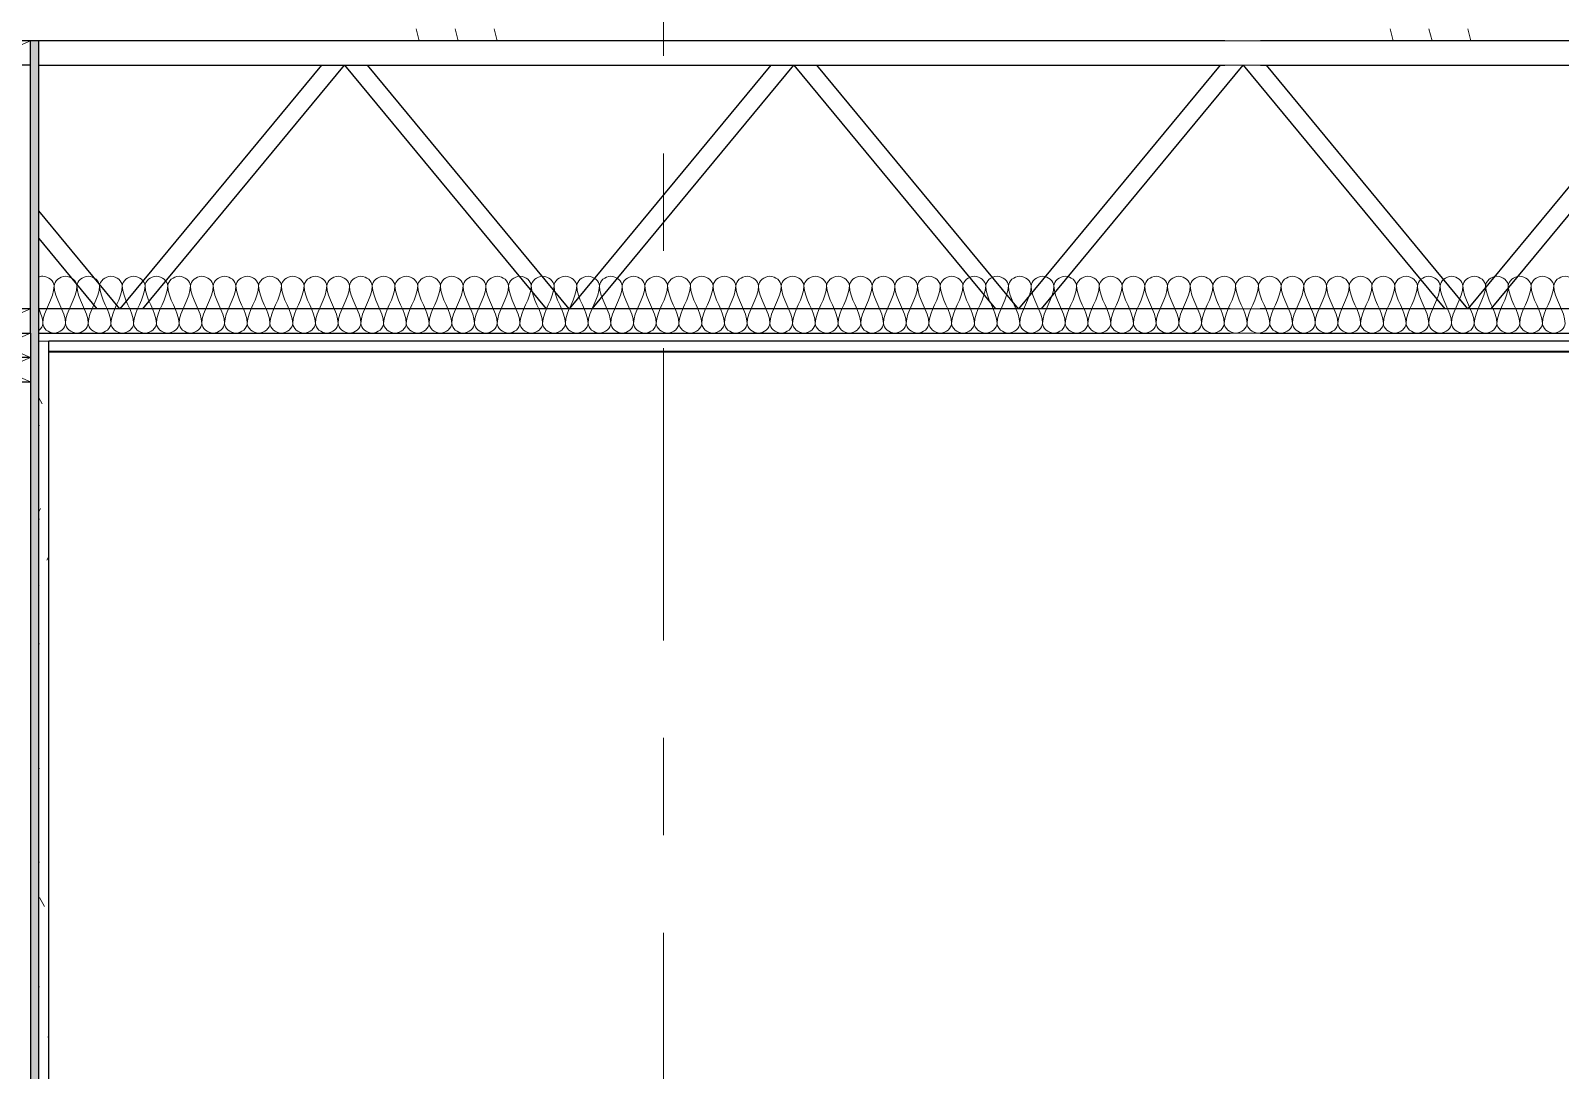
# Model space of a CAD drawing. Header units: inches. Extents: x 6 to 8416, y -388 to 6104.
# Drawn here: x 2265.6 to 2359.9, y 5411.7 to 5475.8 of the extents above; entities that cross this region are included whole.
import ezdxf

# ---------------------------------------------------------------- set-up
doc = ezdxf.new("R2010")
doc.units = ezdxf.units.IN
doc.header["$MEASUREMENT"] = 0
doc.linetypes.add('Center 3_8_', pattern=[36, 18, -6, 6, -6])
for name, color, linetype, lineweight in [('A-DETL', 90, 'Continuous', 13), ('A-DETL-GENF', 92, 'Continuous', 13), ('A-FLOR', 192, 'Continuous', 18), ('A-FLOR-MCUT', 51, 'Continuous', 25), ('A-FLOR-PATT', 8, 'Continuous', 35), ('S-GRID', 1, 'Continuous', 13)]:
    doc.layers.add(name, color=color, linetype=linetype, lineweight=lineweight)

# ---------------------------------------------------------------- blocks, each defined once
blk = doc.blocks.new('06 Medium Load Wood Joist-Side-AM - 18_-20155754-WALL SECTION - BACK OF HOUSE')
at = {"layer": 'A-DETL-GENF', "lineweight": 25}
for p, q in [((53.25, 5475.125), (12.789, 5475.125)), ((11.719, 5473.625), (24.141, 5458.625)), ((12.789, 5473.625), (53.25, 5473.625)), ((25.563, 5458.625), (13.141, 5473.625)), ((37.984, 5473.625), (25.563, 5458.625)), ((26.984, 5458.625), (39.406, 5473.625)), ((39.406, 5473.625), (51.828, 5458.625)), ((53.25, 5458.625), (40.828, 5473.625)), ((53.25, 5458.625), (12.76, 5458.625)), ((12.76, 5457.125), (53.25, 5457.125))]:
    blk.add_line(p, q, dxfattribs=at)
blk = doc.blocks.new('06 Medium Load Wood Joist-Side-AM - 18_-20155751-WALL SECTION - BACK OF HOUSE')
at = {"layer": 'A-DETL-GENF', "lineweight": 25}
for p, q in [((10.576, 5475.125), (-29.812, 5475.125)), ((-17.391, 5473.625), (-29.812, 5458.625)), ((-29.812, 5473.625), (10.576, 5473.625)), ((-28.391, 5458.625), (-15.969, 5473.625)), ((-15.969, 5473.625), (-3.547, 5458.625)), ((-2.125, 5458.625), (-14.547, 5473.625)), ((10.297, 5473.625), (-2.125, 5458.625)), ((-0.703, 5458.625), (11.719, 5473.625)), ((10.903, 5458.625), (-29.812, 5458.625)), ((-29.812, 5457.125), (10.903, 5457.125))]:
    blk.add_line(p, q, dxfattribs=at)
blk = doc.blocks.new('06 Medium Load Wood Joist-Side-AM - 18_-V53-WALL SECTION - BACK OF HOUSE')
at = {"layer": 'A-DETL-GENF', "lineweight": 25}
for p, q in [((-66.5, 5475.125), (-70.274, 5475.125)), ((-29.812, 5475.125), (-62.5, 5475.125)), ((-71.344, 5473.625), (-66.5, 5467.776)), ((-70.274, 5473.625), (-66.5, 5473.625)), ((-66.5, 5469.493), (-69.922, 5473.625)), ((-62.5, 5473.625), (-29.812, 5473.625)), ((-45.078, 5473.625), (-57.5, 5458.625)), ((-56.078, 5458.625), (-43.656, 5473.625)), ((-43.656, 5473.625), (-31.234, 5458.625)), ((-29.812, 5458.625), (-42.234, 5473.625)), ((-57.5, 5458.625), (-62.5, 5464.663)), ((-62.5, 5462.946), (-58.922, 5458.625)), ((-66.5, 5458.625), (-70.303, 5458.625)), ((-29.812, 5458.625), (-62.5, 5458.625)), ((-70.303, 5457.125), (-66.5, 5457.125)), ((-62.5, 5457.125), (-29.812, 5457.125))]:
    blk.add_line(p, q, dxfattribs=at)
blk = doc.blocks.new('06 Nominal Cut Lumber-Section-AM1 - 2x4 Section-9046868-WALL SECTION - BACK OF HOUSE')
at = {"layer": 'A-DETL-GENF', "lineweight": 25}
blk.add_line((-66.5, 5712.875), (-66.5, 5711.375), dxfattribs=at)
at = {"layer": 'A-DETL-GENF'}
for p, q in [((-66.5, 5711.375), (-63, 5712.875)), ((-66.5, 5712.875), (-63, 5711.375))]:
    blk.add_line(p, q, dxfattribs=at)
blk = doc.blocks.new('06 Nominal Cut Lumber-Section-AM1 - 2x4 Section-V80-WALL SECTION - BACK OF HOUSE')
at = {"layer": 'A-DETL-GENF', "lineweight": 25}
for p, q in [((-63, 5711.375), (-66.5, 5711.375)), ((-66.5, 5711.375), (-66.5, 5709.875)), ((-66.5, 5709.875), (-63, 5709.875))]:
    blk.add_line(p, q, dxfattribs=at)
at = {"layer": 'A-DETL-GENF'}
for p, q in [((-66.5, 5709.875), (-63, 5711.375)), ((-66.5, 5711.375), (-63, 5709.875))]:
    blk.add_line(p, q, dxfattribs=at)
blk = doc.blocks.new('09 GypsumWallboardTypeX-Section-AM - 5_8_-20163566-WALL SECTION - BACK OF HOUSE')
at = {"layer": 'A-DETL-GENF'}
h = blk.add_hatch(dxfattribs=at)
h.set_pattern_fill('FP_25', color=256, style=0, pattern_type=2)
h.set_pattern_definition([(0, (42.242, 5497.5), (7.68, 1.92), [0.6336, -5.126, 0.6336, -5.126, -30.72]), (0, (42.242, 5497.5), (7.68, 1.92), [-11.52, 0.6336, -10.886, 0.6336, -5.126, -13.44]), (0, (42.242, 5497.5), (7.68, 1.92), [-28.8, 0.6336, -3.206, 0.6336, -8.966]), (120, (45.122, 5498.46), (-5.502769, 5.691075), [0.6336, -5.126, 0.6336, -5.126, -30.72]), (120, (45.122, 5498.46), (-5.502769, 5.691075), [-11.52, 0.6336, -10.886, 0.6336, -5.126, -13.44]), (120, (45.122, 5498.46), (-5.502769, 5.691075), [-28.8, 0.6336, -3.206, 0.6336, -8.966]), (240, (46.082, 5502.3), (-2.177231, -7.611075), [0.6336, -5.126, 0.6336, -5.126, -30.72]), (240, (46.082, 5502.3), (-2.177231, -7.611075), [-11.52, 0.6336, -10.886, 0.6336, -5.126, -13.44]), (240, (46.082, 5502.3), (-2.177231, -7.611075), [-28.8, 0.6336, -3.206, 0.6336, -8.966])])
h.paths.add_polyline_path([(-61.875, 5349), (-61.875, 5456.625), (-62.5, 5456.625), (-62.5, 5349)])
for p, q in [((-61.875, 5456.625), (-62.5, 5456.625)), ((-62.5, 5349), (-61.875, 5349))]:
    blk.add_line(p, q, dxfattribs=at)
at = {"layer": 'A-DETL-GENF', "lineweight": 25}
blk.add_line((-61.875, 5349), (-61.875, 5456.625), dxfattribs=at)
blk = doc.blocks.new('06 Plywood-Wall Sheathing-Section-AM - 1_2_-20171543-WALL SECTION - BACK OF HOUSE')
at = {"layer": 'A-DETL-GENF'}
h = blk.add_hatch(dxfattribs=at)
h.set_pattern_fill('FP_31', color=256, style=0, pattern_type=2)
h.set_pattern_definition([(270, (-63.4, 5475.125), (2, 1e-16), [2, 0, 0, 0]), (270, (-63.4, 5475.125), (2, 1e-16), [-2, 0, 0, 0, 0]), (194.036, (-63, 5473.765), (-6.0000973, -1.9999233), [0.412, -7.834]), (194.036, (-63, 5473.845), (-6.0000973, -1.9999233), [0.412, -7.834]), (194.036, (-63, 5473.925), (-6.0000973, -1.9999233), [0.412, -7.834]), (194.036, (-62.6, 5474.965), (-6.0000973, -1.9999233), [0.412, -7.834]), (194.036, (-62.6, 5475.045), (-6.0000973, -1.9999233), [0.412, -7.834]), (194.036, (-62.6, 5475.125), (-6.0000973, -1.9999233), [0.412, -7.834]), (194.036, (-62.2, 5474.365), (-6.0000973, -1.9999233), [0.412, -7.834]), (194.036, (-62.2, 5474.445), (-6.0000973, -1.9999233), [0.412, -7.834]), (194.036, (-62.2, 5474.525), (-6.0000973, -1.9999233), [0.412, -7.834]), (194.036, (-61.8, 5473.765), (-6.0000973, -1.9999233), [0.412, -7.834]), (194.036, (-61.8, 5473.845), (-6.0000973, -1.9999233), [0.412, -7.834]), (194.036, (-61.8, 5473.925), (-6.0000973, -1.9999233), [0.412, -7.834]), (194.036, (-61.4, 5474.965), (-6.0000973, -1.9999233), [0.412, -7.834]), (194.036, (-61.4, 5475.045), (-6.0000973, -1.9999233), [0.412, -7.834]), (194.036, (-61.4, 5475.125), (-6.0000973, -1.9999233), [0.412, -7.834]), (270, (-63.2, 5475.125), (2, 1e-16), [2, 0, 0, 0]), (270, (-63.2, 5475.125), (2, 1e-16), [-2, 0, 0, 0, 0]), (270, (-63, 5475.125), (2, 1e-16), [2, 0, 0, 0]), (270, (-63, 5475.125), (2, 1e-16), [-2, 0, 0, 0, 0]), (270, (-62.8, 5475.125), (2, 1e-16), [2, 0, 0, 0]), (270, (-62.8, 5475.125), (2, 1e-16), [-2, 0, 0, 0, 0]), (270, (-62.6, 5475.125), (2, 1e-16), [2, 0, 0, 0]), (270, (-62.6, 5475.125), (2, 1e-16), [-2, 0, 0, 0, 0]), (270, (-62.4, 5475.125), (2, 1e-16), [2, 0, 0, 0]), (270, (-62.4, 5475.125), (2, 1e-16), [-2, 0, 0, 0, 0]), (270, (-62.2, 5475.125), (2, 1e-16), [2, 0, 0, 0]), (270, (-62.2, 5475.125), (2, 1e-16), [-2, 0, 0, 0, 0]), (270, (-62, 5475.125), (2, 1e-16), [2, 0, 0, 0]), (270, (-62, 5475.125), (2, 1e-16), [-2, 0, 0, 0, 0]), (270, (-61.8, 5475.125), (2, 1e-16), [2, 0, 0, 0]), (270, (-61.8, 5475.125), (2, 1e-16), [-2, 0, 0, 0, 0]), (270, (-61.6, 5475.125), (2, 1e-16), [2, 0, 0, 0]), (270, (-61.6, 5475.125), (2, 1e-16), [-2, 0, 0, 0, 0])])
h.paths.add_polyline_path([(-62.5, 5349), (-62.5, 5475.125), (-63, 5475.125), (-63, 5349)])
at = {"layer": 'A-DETL-GENF', "lineweight": 25}
for p, q in [((-62.5, 5475.125), (-63, 5475.125)), ((-62.5, 5349), (-62.5, 5475.125)), ((-63, 5457.125), (-63, 5349)), ((-62.5, 5349), (-63, 5349))]:
    blk.add_line(p, q, dxfattribs=at)
blk = doc.blocks.new('06 Nominal Cut Lumber-Blocking-Section-AM1 - 2x4 Blocking-19772213-WALL SECTION - BACK OF HOUSE')
at = {"layer": 'A-DETL-GENF', "lineweight": 25}
for p, q in [((-63, 5730.875), (-66.5, 5730.875)), ((-66.5, 5730.875), (-66.5, 5729.375)), ((-63, 5729.375), (-63, 5730.875))]:
    blk.add_line(p, q, dxfattribs=at)
at = {"layer": 'A-DETL-GENF'}
blk.add_line((-66.5, 5729.375), (-63, 5730.875), dxfattribs=at)
blk = doc.blocks.new('06 Nominal Cut Lumber-Top-AM - 4_ W-20150248-WALL SECTION - BACK OF HOUSE')
at = {"layer": 'A-DETL-GENF', "lineweight": 25}
for p, q in [((-63, 5729.375), (-66.5, 5729.375)), ((-66.5, 5729.375), (-66.5, 5714.375)), ((-63, 5714.375), (-63, 5729.375))]:
    blk.add_line(p, q, dxfattribs=at)
blk = doc.blocks.new('06 Nominal Cut Lumber-Blocking-Section-AM1 - 2x4 Blocking-V81-WALL SECTION - BACK OF HOUSE')
at = {"layer": 'A-DETL-GENF', "lineweight": 25}
for p, q in [((-63, 5714.375), (-66.5, 5714.375)), ((-66.5, 5714.375), (-66.5, 5712.875)), ((-63, 5712.875), (-63, 5714.375)), ((-66.5, 5712.875), (-63, 5712.875))]:
    blk.add_line(p, q, dxfattribs=at)
at = {"layer": 'A-DETL-GENF'}
blk.add_line((-66.5, 5712.875), (-63, 5714.375), dxfattribs=at)

msp = doc.modelspace()

# ---------------------------------------------------------------- hatches: boundary and pattern name
at = {"layer": 'A-FLOR-PATT', "lineweight": 13}
h = msp.add_hatch(dxfattribs=at)
h.set_pattern_fill('FP_23', color=256, style=0, pattern_type=2)
h.set_pattern_definition([(0, (2370.89, 5497.5), (0, 60), [60, 0, 0, 0]), (284.036, (2411.69, 5509.5), (59.9992, -180.0005), [12.369, -235.017]), (284.036, (2409.29, 5509.5), (59.9992, -180.0005), [12.369, -235.017]), (284.036, (2406.89, 5509.5), (59.9992, -180.0005), [12.369, -235.017]), (284.036, (2375.69, 5521.5), (59.9992, -180.0005), [12.369, -235.017]), (284.036, (2373.29, 5521.5), (59.9992, -180.0005), [12.369, -235.017]), (284.036, (2370.89, 5521.5), (59.9992, -180.0005), [12.369, -235.017]), (284.036, (2393.69, 5533.5), (59.9992, -180.0005), [12.369, -235.017]), (284.036, (2391.29, 5533.5), (59.9992, -180.0005), [12.369, -235.017]), (284.036, (2388.89, 5533.5), (59.9992, -180.0005), [12.369, -235.017]), (284.036, (2411.69, 5545.5), (59.9992, -180.0005), [12.369, -235.017]), (284.036, (2409.29, 5545.5), (59.9992, -180.0005), [12.369, -235.017]), (284.036, (2406.89, 5545.5), (59.9992, -180.0005), [12.369, -235.017]), (284.036, (2375.69, 5557.5), (59.9992, -180.0005), [12.369, -235.017]), (284.036, (2373.29, 5557.5), (59.9992, -180.0005), [12.369, -235.017]), (284.036, (2370.89, 5557.5), (59.9992, -180.0005), [12.369, -235.017]), (0, (2370.89, 5503.5), (0, 60), [60, 0, 0, 0]), (0, (2370.89, 5509.5), (0, 60), [60, 0, 0, 0]), (0, (2370.89, 5515.5), (0, 60), [60, 0, 0, 0]), (0, (2370.89, 5521.5), (0, 60), [60, 0, 0, 0]), (0, (2370.89, 5527.5), (0, 60), [60, 0, 0, 0]), (0, (2370.89, 5533.5), (0, 60), [60, 0, 0, 0]), (0, (2370.89, 5539.5), (0, 60), [60, 0, 0, 0]), (0, (2370.89, 5545.5), (0, 60), [60, 0, 0, 0]), (0, (2370.89, 5551.5), (0, 60), [60, 0, 0, 0])])
h.paths.add_polyline_path([(2196.64750214, 5475.125), (2388.64750214, 5475.125), (2388.64750214, 5475.875), (2196.64750214, 5475.875)])

# ---------------------------------------------------------------- linework, layer by layer
at = {"layer": 'A-DETL', "lineweight": 18}
for p, q in [((2341.43635533, 5475.125), (2339.22338373, 5475.125)), ((2339.22338373, 5473.625), (2341.43635533, 5473.625)), ((2341.40741361, 5458.625), (2339.55037451, 5458.625)), ((2339.55037451, 5457.125), (2341.40741361, 5457.125))]:
    msp.add_line(p, q, dxfattribs=at)
at = {"layer": 'A-DETL'}
msp.add_open_spline([(2267.09750214, 5460.04166667), (2267.09750214, 5460.31665264), (2266.65659305, 5460.70509022), (2266.21568396, 5460.60419734), (2266.13090805, 5460.56857992)], degree=3, knots=[0, 0, 0, 0, 1.4142135624, 1.7815417604, 1.7815417604, 1.7815417604, 1.7815417604], dxfattribs=at)
for points in [[(2268.49750214, 5460.04166667), (2268.49750214, 5460.31665264), (2267.79750214, 5460.93334736), (2267.09750214, 5460.31665264), (2267.09750214, 5460.04166667)], [(2269.89750214, 5460.04166667), (2269.89750214, 5460.31665264), (2269.19750214, 5460.93334736), (2268.49750214, 5460.31665264), (2268.49750214, 5460.04166667)], [(2271.29750214, 5460.04166667), (2271.29750214, 5460.31665264), (2270.59750214, 5460.93334736), (2269.89750214, 5460.31665264), (2269.89750214, 5460.04166667)], [(2272.69750214, 5460.04166667), (2272.69750214, 5460.31665264), (2271.99750214, 5460.93334736), (2271.29750214, 5460.31665264), (2271.29750214, 5460.04166667)], [(2274.09750214, 5460.04166667), (2274.09750214, 5460.31665264), (2273.39750214, 5460.93334736), (2272.69750214, 5460.31665264), (2272.69750214, 5460.04166667)], [(2275.49750214, 5460.04166667), (2275.49750214, 5460.31665264), (2274.79750214, 5460.93334736), (2274.09750214, 5460.31665264), (2274.09750214, 5460.04166667)], [(2276.89750214, 5460.04166667), (2276.89750214, 5460.31665264), (2276.19750214, 5460.93334736), (2275.49750214, 5460.31665264), (2275.49750214, 5460.04166667)], [(2278.29750214, 5460.04166667), (2278.29750214, 5460.31665264), (2277.59750214, 5460.93334736), (2276.89750214, 5460.31665264), (2276.89750214, 5460.04166667)], [(2279.69750214, 5460.04166667), (2279.69750214, 5460.31665264), (2278.99750214, 5460.93334736), (2278.29750214, 5460.31665264), (2278.29750214, 5460.04166667)], [(2281.09750214, 5460.04166667), (2281.09750214, 5460.31665264), (2280.39750214, 5460.93334736), (2279.69750214, 5460.31665264), (2279.69750214, 5460.04166667)], [(2282.49750214, 5460.04166667), (2282.49750214, 5460.31665264), (2281.79750214, 5460.93334736), (2281.09750214, 5460.31665264), (2281.09750214, 5460.04166667)], [(2283.89750214, 5460.04166667), (2283.89750214, 5460.31665264), (2283.19750214, 5460.93334736), (2282.49750214, 5460.31665264), (2282.49750214, 5460.04166667)], [(2285.29750214, 5460.04166667), (2285.29750214, 5460.31665264), (2284.59750214, 5460.93334736), (2283.89750214, 5460.31665264), (2283.89750214, 5460.04166667)], [(2286.69750214, 5460.04166667), (2286.69750214, 5460.31665264), (2285.99750214, 5460.93334736), (2285.29750214, 5460.31665264), (2285.29750214, 5460.04166667)], [(2288.09750214, 5460.04166667), (2288.09750214, 5460.31665264), (2287.39750214, 5460.93334736), (2286.69750214, 5460.31665264), (2286.69750214, 5460.04166667)], [(2289.49750214, 5460.04166667), (2289.49750214, 5460.31665264), (2288.79750214, 5460.93334736), (2288.09750214, 5460.31665264), (2288.09750214, 5460.04166667)], [(2290.89750214, 5460.04166667), (2290.89750214, 5460.31665264), (2290.19750214, 5460.93334736), (2289.49750214, 5460.31665264), (2289.49750214, 5460.04166667)], [(2292.29750214, 5460.04166667), (2292.29750214, 5460.31665264), (2291.59750214, 5460.93334736), (2290.89750214, 5460.31665264), (2290.89750214, 5460.04166667)], [(2293.69750214, 5460.04166667), (2293.69750214, 5460.31665264), (2292.99750214, 5460.93334736), (2292.29750214, 5460.31665264), (2292.29750214, 5460.04166667)], [(2295.09750214, 5460.04166667), (2295.09750214, 5460.31665264), (2294.39750214, 5460.93334736), (2293.69750214, 5460.31665264), (2293.69750214, 5460.04166667)], [(2296.49750214, 5460.04166667), (2296.49750214, 5460.31665264), (2295.79750214, 5460.93334736), (2295.09750214, 5460.31665264), (2295.09750214, 5460.04166667)], [(2297.89750214, 5460.04166667), (2297.89750214, 5460.31665264), (2297.19750214, 5460.93334736), (2296.49750214, 5460.31665264), (2296.49750214, 5460.04166667)], [(2299.29750214, 5460.04166667), (2299.29750214, 5460.31665264), (2298.59750214, 5460.93334736), (2297.89750214, 5460.31665264), (2297.89750214, 5460.04166667)], [(2300.69750214, 5460.04166667), (2300.69750214, 5460.31665264), (2299.99750214, 5460.93334736), (2299.29750214, 5460.31665264), (2299.29750214, 5460.04166667)], [(2302.09750214, 5460.04166667), (2302.09750214, 5460.31665264), (2301.39750214, 5460.93334736), (2300.69750214, 5460.31665264), (2300.69750214, 5460.04166667)], [(2303.49750214, 5460.04166667), (2303.49750214, 5460.31665264), (2302.79750214, 5460.93334736), (2302.09750214, 5460.31665264), (2302.09750214, 5460.04166667)], [(2304.89750214, 5460.04166667), (2304.89750214, 5460.31665264), (2304.19750214, 5460.93334736), (2303.49750214, 5460.31665264), (2303.49750214, 5460.04166667)], [(2306.29750214, 5460.04166667), (2306.29750214, 5460.31665264), (2305.59750214, 5460.93334736), (2304.89750214, 5460.31665264), (2304.89750214, 5460.04166667)], [(2307.69750214, 5460.04166667), (2307.69750214, 5460.31665264), (2306.99750214, 5460.93334736), (2306.29750214, 5460.31665264), (2306.29750214, 5460.04166667)], [(2309.09750214, 5460.04166667), (2309.09750214, 5460.31665264), (2308.39750214, 5460.93334736), (2307.69750214, 5460.31665264), (2307.69750214, 5460.04166667)], [(2310.49750214, 5460.04166667), (2310.49750214, 5460.31665264), (2309.79750214, 5460.93334736), (2309.09750214, 5460.31665264), (2309.09750214, 5460.04166667)], [(2311.89750214, 5460.04166667), (2311.89750214, 5460.31665264), (2311.19750214, 5460.93334736), (2310.49750214, 5460.31665264), (2310.49750214, 5460.04166667)], [(2313.29750214, 5460.04166667), (2313.29750214, 5460.31665264), (2312.59750214, 5460.93334736), (2311.89750214, 5460.31665264), (2311.89750214, 5460.04166667)], [(2314.69750214, 5460.04166667), (2314.69750214, 5460.31665264), (2313.99750214, 5460.93334736), (2313.29750214, 5460.31665264), (2313.29750214, 5460.04166667)], [(2316.09750214, 5460.04166667), (2316.09750214, 5460.31665264), (2315.39750214, 5460.93334736), (2314.69750214, 5460.31665264), (2314.69750214, 5460.04166667)], [(2317.49750214, 5460.04166667), (2317.49750214, 5460.31665264), (2316.79750214, 5460.93334736), (2316.09750214, 5460.31665264), (2316.09750214, 5460.04166667)], [(2318.89750214, 5460.04166667), (2318.89750214, 5460.31665264), (2318.19750214, 5460.93334736), (2317.49750214, 5460.31665264), (2317.49750214, 5460.04166667)], [(2320.29750214, 5460.04166667), (2320.29750214, 5460.31665264), (2319.59750214, 5460.93334736), (2318.89750214, 5460.31665264), (2318.89750214, 5460.04166667)], [(2321.69750214, 5460.04166667), (2321.69750214, 5460.31665264), (2320.99750214, 5460.93334736), (2320.29750214, 5460.31665264), (2320.29750214, 5460.04166667)], [(2323.09750214, 5460.04166667), (2323.09750214, 5460.31665264), (2322.39750214, 5460.93334736), (2321.69750214, 5460.31665264), (2321.69750214, 5460.04166667)], [(2324.49750214, 5460.04166667), (2324.49750214, 5460.31665264), (2323.79750214, 5460.93334736), (2323.09750214, 5460.31665264), (2323.09750214, 5460.04166667)], [(2325.89750214, 5460.04166667), (2325.89750214, 5460.31665264), (2325.19750214, 5460.93334736), (2324.49750214, 5460.31665264), (2324.49750214, 5460.04166667)], [(2327.29750214, 5460.04166667), (2327.29750214, 5460.31665264), (2326.59750214, 5460.93334736), (2325.89750214, 5460.31665264), (2325.89750214, 5460.04166667)], [(2328.69750214, 5460.04166667), (2328.69750214, 5460.31665264), (2327.99750214, 5460.93334736), (2327.29750214, 5460.31665264), (2327.29750214, 5460.04166667)], [(2330.09750214, 5460.04166667), (2330.09750214, 5460.31665264), (2329.39750214, 5460.93334736), (2328.69750214, 5460.31665264), (2328.69750214, 5460.04166667)], [(2331.49750214, 5460.04166667), (2331.49750214, 5460.31665264), (2330.79750214, 5460.93334736), (2330.09750214, 5460.31665264), (2330.09750214, 5460.04166667)], [(2332.89750214, 5460.04166667), (2332.89750214, 5460.31665264), (2332.19750214, 5460.93334736), (2331.49750214, 5460.31665264), (2331.49750214, 5460.04166667)], [(2334.29750214, 5460.04166667), (2334.29750214, 5460.31665264), (2333.59750214, 5460.93334736), (2332.89750214, 5460.31665264), (2332.89750214, 5460.04166667)], [(2335.69750214, 5460.04166667), (2335.69750214, 5460.31665264), (2334.99750214, 5460.93334736), (2334.29750214, 5460.31665264), (2334.29750214, 5460.04166667)], [(2337.09750214, 5460.04166667), (2337.09750214, 5460.31665264), (2336.39750214, 5460.93334736), (2335.69750214, 5460.31665264), (2335.69750214, 5460.04166667)], [(2338.49750214, 5460.04166667), (2338.49750214, 5460.31665264), (2337.79750214, 5460.93334736), (2337.09750214, 5460.31665264), (2337.09750214, 5460.04166667)], [(2339.89750214, 5460.04166667), (2339.89750214, 5460.31665264), (2339.19750214, 5460.93334736), (2338.49750214, 5460.31665264), (2338.49750214, 5460.04166667)], [(2341.29750214, 5460.04166667), (2341.29750214, 5460.31665264), (2340.59750214, 5460.93334736), (2339.89750214, 5460.31665264), (2339.89750214, 5460.04166667)], [(2342.69750214, 5460.04166667), (2342.69750214, 5460.31665264), (2341.99750214, 5460.93334736), (2341.29750214, 5460.31665264), (2341.29750214, 5460.04166667)], [(2344.09750214, 5460.04166667), (2344.09750214, 5460.31665264), (2343.39750214, 5460.93334736), (2342.69750214, 5460.31665264), (2342.69750214, 5460.04166667)], [(2345.49750214, 5460.04166667), (2345.49750214, 5460.31665264), (2344.79750214, 5460.93334736), (2344.09750214, 5460.31665264), (2344.09750214, 5460.04166667)], [(2346.89750214, 5460.04166667), (2346.89750214, 5460.31665264), (2346.19750214, 5460.93334736), (2345.49750214, 5460.31665264), (2345.49750214, 5460.04166667)], [(2348.29750214, 5460.04166667), (2348.29750214, 5460.31665264), (2347.59750214, 5460.93334736), (2346.89750214, 5460.31665264), (2346.89750214, 5460.04166667)], [(2349.69750214, 5460.04166667), (2349.69750214, 5460.31665264), (2348.99750214, 5460.93334736), (2348.29750214, 5460.31665264), (2348.29750214, 5460.04166667)], [(2351.09750214, 5460.04166667), (2351.09750214, 5460.31665264), (2350.39750214, 5460.93334736), (2349.69750214, 5460.31665264), (2349.69750214, 5460.04166667)], [(2352.49750214, 5460.04166667), (2352.49750214, 5460.31665264), (2351.79750214, 5460.93334736), (2351.09750214, 5460.31665264), (2351.09750214, 5460.04166667)], [(2353.89750214, 5460.04166667), (2353.89750214, 5460.31665264), (2353.19750214, 5460.93334736), (2352.49750214, 5460.31665264), (2352.49750214, 5460.04166667)], [(2355.29750214, 5460.04166667), (2355.29750214, 5460.31665264), (2354.59750214, 5460.93334736), (2353.89750214, 5460.31665264), (2353.89750214, 5460.04166667)], [(2356.69750214, 5460.04166667), (2356.69750214, 5460.31665264), (2355.99750214, 5460.93334736), (2355.29750214, 5460.31665264), (2355.29750214, 5460.04166667)], [(2358.09750214, 5460.04166667), (2358.09750214, 5460.31665264), (2357.39750214, 5460.93334736), (2356.69750214, 5460.31665264), (2356.69750214, 5460.04166667)], [(2359.49750214, 5460.04166667), (2359.49750214, 5460.31665264), (2358.79750214, 5460.93334736), (2358.09750214, 5460.31665264), (2358.09750214, 5460.04166667)], [(2360.89750214, 5460.04166667), (2360.89750214, 5460.31665264), (2360.19750214, 5460.93334736), (2359.49750214, 5460.31665264), (2359.49750214, 5460.04166667)], [(2266.39750214, 5457.70833333), (2266.39750214, 5458.51004832), (2267.09750214, 5459.23995168), (2267.09750214, 5460.04166667)], [(2267.09750214, 5460.04166667), (2267.09750214, 5459.23995168), (2267.79750214, 5458.51004832), (2267.79750214, 5457.70833333)], [(2267.79750214, 5457.70833333), (2267.79750214, 5458.51004832), (2268.49750214, 5459.23995168), (2268.49750214, 5460.04166667)], [(2268.49750214, 5460.04166667), (2268.49750214, 5459.23995168), (2269.19750214, 5458.51004832), (2269.19750214, 5457.70833333)], [(2269.19750214, 5457.70833333), (2269.19750214, 5458.51004832), (2269.89750214, 5459.23995168), (2269.89750214, 5460.04166667)], [(2269.89750214, 5460.04166667), (2269.89750214, 5459.23995168), (2270.59750214, 5458.51004832), (2270.59750214, 5457.70833333)], [(2270.59750214, 5457.70833333), (2270.59750214, 5458.51004832), (2271.29750214, 5459.23995168), (2271.29750214, 5460.04166667)], [(2271.29750214, 5460.04166667), (2271.29750214, 5459.23995168), (2271.99750214, 5458.51004832), (2271.99750214, 5457.70833333)], [(2271.99750214, 5457.70833333), (2271.99750214, 5458.51004832), (2272.69750214, 5459.23995168), (2272.69750214, 5460.04166667)], [(2272.69750214, 5460.04166667), (2272.69750214, 5459.23995168), (2273.39750214, 5458.51004832), (2273.39750214, 5457.70833333)], [(2273.39750214, 5457.70833333), (2273.39750214, 5458.51004832), (2274.09750214, 5459.23995168), (2274.09750214, 5460.04166667)], [(2274.09750214, 5460.04166667), (2274.09750214, 5459.23995168), (2274.79750214, 5458.51004832), (2274.79750214, 5457.70833333)], [(2274.79750214, 5457.70833333), (2274.79750214, 5458.51004832), (2275.49750214, 5459.23995168), (2275.49750214, 5460.04166667)], [(2275.49750214, 5460.04166667), (2275.49750214, 5459.23995168), (2276.19750214, 5458.51004832), (2276.19750214, 5457.70833333)], [(2276.19750214, 5457.70833333), (2276.19750214, 5458.51004832), (2276.89750214, 5459.23995168), (2276.89750214, 5460.04166667)], [(2276.89750214, 5460.04166667), (2276.89750214, 5459.23995168), (2277.59750214, 5458.51004832), (2277.59750214, 5457.70833333)], [(2277.59750214, 5457.70833333), (2277.59750214, 5458.51004832), (2278.29750214, 5459.23995168), (2278.29750214, 5460.04166667)], [(2278.29750214, 5460.04166667), (2278.29750214, 5459.23995168), (2278.99750214, 5458.51004832), (2278.99750214, 5457.70833333)], [(2278.99750214, 5457.70833333), (2278.99750214, 5458.51004832), (2279.69750214, 5459.23995168), (2279.69750214, 5460.04166667)], [(2279.69750214, 5460.04166667), (2279.69750214, 5459.23995168), (2280.39750214, 5458.51004832), (2280.39750214, 5457.70833333)], [(2280.39750214, 5457.70833333), (2280.39750214, 5458.51004832), (2281.09750214, 5459.23995168), (2281.09750214, 5460.04166667)], [(2281.09750214, 5460.04166667), (2281.09750214, 5459.23995168), (2281.79750214, 5458.51004832), (2281.79750214, 5457.70833333)], [(2281.79750214, 5457.70833333), (2281.79750214, 5458.51004832), (2282.49750214, 5459.23995168), (2282.49750214, 5460.04166667)], [(2282.49750214, 5460.04166667), (2282.49750214, 5459.23995168), (2283.19750214, 5458.51004832), (2283.19750214, 5457.70833333)], [(2283.19750214, 5457.70833333), (2283.19750214, 5458.51004832), (2283.89750214, 5459.23995168), (2283.89750214, 5460.04166667)], [(2283.89750214, 5460.04166667), (2283.89750214, 5459.23995168), (2284.59750214, 5458.51004832), (2284.59750214, 5457.70833333)], [(2284.59750214, 5457.70833333), (2284.59750214, 5458.51004832), (2285.29750214, 5459.23995168), (2285.29750214, 5460.04166667)], [(2285.29750214, 5460.04166667), (2285.29750214, 5459.23995168), (2285.99750214, 5458.51004832), (2285.99750214, 5457.70833333)], [(2285.99750214, 5457.70833333), (2285.99750214, 5458.51004832), (2286.69750214, 5459.23995168), (2286.69750214, 5460.04166667)], [(2286.69750214, 5460.04166667), (2286.69750214, 5459.23995168), (2287.39750214, 5458.51004832), (2287.39750214, 5457.70833333)], [(2287.39750214, 5457.70833333), (2287.39750214, 5458.51004832), (2288.09750214, 5459.23995168), (2288.09750214, 5460.04166667)], [(2288.09750214, 5460.04166667), (2288.09750214, 5459.23995168), (2288.79750214, 5458.51004832), (2288.79750214, 5457.70833333)], [(2288.79750214, 5457.70833333), (2288.79750214, 5458.51004832), (2289.49750214, 5459.23995168), (2289.49750214, 5460.04166667)], [(2289.49750214, 5460.04166667), (2289.49750214, 5459.23995168), (2290.19750214, 5458.51004832), (2290.19750214, 5457.70833333)], [(2290.19750214, 5457.70833333), (2290.19750214, 5458.51004832), (2290.89750214, 5459.23995168), (2290.89750214, 5460.04166667)], [(2290.89750214, 5460.04166667), (2290.89750214, 5459.23995168), (2291.59750214, 5458.51004832), (2291.59750214, 5457.70833333)], [(2291.59750214, 5457.70833333), (2291.59750214, 5458.51004832), (2292.29750214, 5459.23995168), (2292.29750214, 5460.04166667)], [(2292.29750214, 5460.04166667), (2292.29750214, 5459.23995168), (2292.99750214, 5458.51004832), (2292.99750214, 5457.70833333)], [(2292.99750214, 5457.70833333), (2292.99750214, 5458.51004832), (2293.69750214, 5459.23995168), (2293.69750214, 5460.04166667)], [(2293.69750214, 5460.04166667), (2293.69750214, 5459.23995168), (2294.39750214, 5458.51004832), (2294.39750214, 5457.70833333)], [(2294.39750214, 5457.70833333), (2294.39750214, 5458.51004832), (2295.09750214, 5459.23995168), (2295.09750214, 5460.04166667)], [(2295.09750214, 5460.04166667), (2295.09750214, 5459.23995168), (2295.79750214, 5458.51004832), (2295.79750214, 5457.70833333)], [(2295.79750214, 5457.70833333), (2295.79750214, 5458.51004832), (2296.49750214, 5459.23995168), (2296.49750214, 5460.04166667)], [(2296.49750214, 5460.04166667), (2296.49750214, 5459.23995168), (2297.19750214, 5458.51004832), (2297.19750214, 5457.70833333)], [(2297.19750214, 5457.70833333), (2297.19750214, 5458.51004832), (2297.89750214, 5459.23995168), (2297.89750214, 5460.04166667)], [(2297.89750214, 5460.04166667), (2297.89750214, 5459.23995168), (2298.59750214, 5458.51004832), (2298.59750214, 5457.70833333)], [(2298.59750214, 5457.70833333), (2298.59750214, 5458.51004832), (2299.29750214, 5459.23995168), (2299.29750214, 5460.04166667)], [(2299.29750214, 5460.04166667), (2299.29750214, 5459.23995168), (2299.99750214, 5458.51004832), (2299.99750214, 5457.70833333)], [(2299.99750214, 5457.70833333), (2299.99750214, 5458.51004832), (2300.69750214, 5459.23995168), (2300.69750214, 5460.04166667)], [(2300.69750214, 5460.04166667), (2300.69750214, 5459.23995168), (2301.39750214, 5458.51004832), (2301.39750214, 5457.70833333)], [(2301.39750214, 5457.70833333), (2301.39750214, 5458.51004832), (2302.09750214, 5459.23995168), (2302.09750214, 5460.04166667)], [(2302.09750214, 5460.04166667), (2302.09750214, 5459.23995168), (2302.79750214, 5458.51004832), (2302.79750214, 5457.70833333)], [(2302.79750214, 5457.70833333), (2302.79750214, 5458.51004832), (2303.49750214, 5459.23995168), (2303.49750214, 5460.04166667)], [(2303.49750214, 5460.04166667), (2303.49750214, 5459.23995168), (2304.19750214, 5458.51004832), (2304.19750214, 5457.70833333)], [(2304.19750214, 5457.70833333), (2304.19750214, 5458.51004832), (2304.89750214, 5459.23995168), (2304.89750214, 5460.04166667)], [(2304.89750214, 5460.04166667), (2304.89750214, 5459.23995168), (2305.59750214, 5458.51004832), (2305.59750214, 5457.70833333)], [(2305.59750214, 5457.70833333), (2305.59750214, 5458.51004832), (2306.29750214, 5459.23995168), (2306.29750214, 5460.04166667)], [(2306.29750214, 5460.04166667), (2306.29750214, 5459.23995168), (2306.99750214, 5458.51004832), (2306.99750214, 5457.70833333)], [(2306.99750214, 5457.70833333), (2306.99750214, 5458.51004832), (2307.69750214, 5459.23995168), (2307.69750214, 5460.04166667)], [(2307.69750214, 5460.04166667), (2307.69750214, 5459.23995168), (2308.39750214, 5458.51004832), (2308.39750214, 5457.70833333)], [(2308.39750214, 5457.70833333), (2308.39750214, 5458.51004832), (2309.09750214, 5459.23995168), (2309.09750214, 5460.04166667)], [(2309.09750214, 5460.04166667), (2309.09750214, 5459.23995168), (2309.79750214, 5458.51004832), (2309.79750214, 5457.70833333)], [(2309.79750214, 5457.70833333), (2309.79750214, 5458.51004832), (2310.49750214, 5459.23995168), (2310.49750214, 5460.04166667)], [(2310.49750214, 5460.04166667), (2310.49750214, 5459.23995168), (2311.19750214, 5458.51004832), (2311.19750214, 5457.70833333)], [(2311.19750214, 5457.70833333), (2311.19750214, 5458.51004832), (2311.89750214, 5459.23995168), (2311.89750214, 5460.04166667)], [(2311.89750214, 5460.04166667), (2311.89750214, 5459.23995168), (2312.59750214, 5458.51004832), (2312.59750214, 5457.70833333)], [(2312.59750214, 5457.70833333), (2312.59750214, 5458.51004832), (2313.29750214, 5459.23995168), (2313.29750214, 5460.04166667)], [(2313.29750214, 5460.04166667), (2313.29750214, 5459.23995168), (2313.99750214, 5458.51004832), (2313.99750214, 5457.70833333)], [(2313.99750214, 5457.70833333), (2313.99750214, 5458.51004832), (2314.69750214, 5459.23995168), (2314.69750214, 5460.04166667)], [(2314.69750214, 5460.04166667), (2314.69750214, 5459.23995168), (2315.39750214, 5458.51004832), (2315.39750214, 5457.70833333)], [(2315.39750214, 5457.70833333), (2315.39750214, 5458.51004832), (2316.09750214, 5459.23995168), (2316.09750214, 5460.04166667)], [(2316.09750214, 5460.04166667), (2316.09750214, 5459.23995168), (2316.79750214, 5458.51004832), (2316.79750214, 5457.70833333)], [(2316.79750214, 5457.70833333), (2316.79750214, 5458.51004832), (2317.49750214, 5459.23995168), (2317.49750214, 5460.04166667)], [(2317.49750214, 5460.04166667), (2317.49750214, 5459.23995168), (2318.19750214, 5458.51004832), (2318.19750214, 5457.70833333)], [(2318.19750214, 5457.70833333), (2318.19750214, 5458.51004832), (2318.89750214, 5459.23995168), (2318.89750214, 5460.04166667)], [(2318.89750214, 5460.04166667), (2318.89750214, 5459.23995168), (2319.59750214, 5458.51004832), (2319.59750214, 5457.70833333)], [(2319.59750214, 5457.70833333), (2319.59750214, 5458.51004832), (2320.29750214, 5459.23995168), (2320.29750214, 5460.04166667)], [(2320.29750214, 5460.04166667), (2320.29750214, 5459.23995168), (2320.99750214, 5458.51004832), (2320.99750214, 5457.70833333)], [(2320.99750214, 5457.70833333), (2320.99750214, 5458.51004832), (2321.69750214, 5459.23995168), (2321.69750214, 5460.04166667)], [(2321.69750214, 5460.04166667), (2321.69750214, 5459.23995168), (2322.39750214, 5458.51004832), (2322.39750214, 5457.70833333)], [(2322.39750214, 5457.70833333), (2322.39750214, 5458.51004832), (2323.09750214, 5459.23995168), (2323.09750214, 5460.04166667)], [(2323.09750214, 5460.04166667), (2323.09750214, 5459.23995168), (2323.79750214, 5458.51004832), (2323.79750214, 5457.70833333)], [(2323.79750214, 5457.70833333), (2323.79750214, 5458.51004832), (2324.49750214, 5459.23995168), (2324.49750214, 5460.04166667)], [(2324.49750214, 5460.04166667), (2324.49750214, 5459.23995168), (2325.19750214, 5458.51004832), (2325.19750214, 5457.70833333)], [(2325.19750214, 5457.70833333), (2325.19750214, 5458.51004832), (2325.89750214, 5459.23995168), (2325.89750214, 5460.04166667)], [(2325.89750214, 5460.04166667), (2325.89750214, 5459.23995168), (2326.59750214, 5458.51004832), (2326.59750214, 5457.70833333)], [(2326.59750214, 5457.70833333), (2326.59750214, 5458.51004832), (2327.29750214, 5459.23995168), (2327.29750214, 5460.04166667)], [(2327.29750214, 5460.04166667), (2327.29750214, 5459.23995168), (2327.99750214, 5458.51004832), (2327.99750214, 5457.70833333)], [(2327.99750214, 5457.70833333), (2327.99750214, 5458.51004832), (2328.69750214, 5459.23995168), (2328.69750214, 5460.04166667)], [(2328.69750214, 5460.04166667), (2328.69750214, 5459.23995168), (2329.39750214, 5458.51004832), (2329.39750214, 5457.70833333)], [(2329.39750214, 5457.70833333), (2329.39750214, 5458.51004832), (2330.09750214, 5459.23995168), (2330.09750214, 5460.04166667)], [(2330.09750214, 5460.04166667), (2330.09750214, 5459.23995168), (2330.79750214, 5458.51004832), (2330.79750214, 5457.70833333)], [(2330.79750214, 5457.70833333), (2330.79750214, 5458.51004832), (2331.49750214, 5459.23995168), (2331.49750214, 5460.04166667)], [(2331.49750214, 5460.04166667), (2331.49750214, 5459.23995168), (2332.19750214, 5458.51004832), (2332.19750214, 5457.70833333)], [(2332.19750214, 5457.70833333), (2332.19750214, 5458.51004832), (2332.89750214, 5459.23995168), (2332.89750214, 5460.04166667)], [(2332.89750214, 5460.04166667), (2332.89750214, 5459.23995168), (2333.59750214, 5458.51004832), (2333.59750214, 5457.70833333)], [(2333.59750214, 5457.70833333), (2333.59750214, 5458.51004832), (2334.29750214, 5459.23995168), (2334.29750214, 5460.04166667)], [(2334.29750214, 5460.04166667), (2334.29750214, 5459.23995168), (2334.99750214, 5458.51004832), (2334.99750214, 5457.70833333)], [(2334.99750214, 5457.70833333), (2334.99750214, 5458.51004832), (2335.69750214, 5459.23995168), (2335.69750214, 5460.04166667)], [(2335.69750214, 5460.04166667), (2335.69750214, 5459.23995168), (2336.39750214, 5458.51004832), (2336.39750214, 5457.70833333)], [(2336.39750214, 5457.70833333), (2336.39750214, 5458.51004832), (2337.09750214, 5459.23995168), (2337.09750214, 5460.04166667)], [(2337.09750214, 5460.04166667), (2337.09750214, 5459.23995168), (2337.79750214, 5458.51004832), (2337.79750214, 5457.70833333)], [(2337.79750214, 5457.70833333), (2337.79750214, 5458.51004832), (2338.49750214, 5459.23995168), (2338.49750214, 5460.04166667)], [(2338.49750214, 5460.04166667), (2338.49750214, 5459.23995168), (2339.19750214, 5458.51004832), (2339.19750214, 5457.70833333)], [(2339.19750214, 5457.70833333), (2339.19750214, 5458.51004832), (2339.89750214, 5459.23995168), (2339.89750214, 5460.04166667)], [(2339.89750214, 5460.04166667), (2339.89750214, 5459.23995168), (2340.59750214, 5458.51004832), (2340.59750214, 5457.70833333)], [(2340.59750214, 5457.70833333), (2340.59750214, 5458.51004832), (2341.29750214, 5459.23995168), (2341.29750214, 5460.04166667)], [(2341.29750214, 5460.04166667), (2341.29750214, 5459.23995168), (2341.99750214, 5458.51004832), (2341.99750214, 5457.70833333)], [(2341.99750214, 5457.70833333), (2341.99750214, 5458.51004832), (2342.69750214, 5459.23995168), (2342.69750214, 5460.04166667)], [(2342.69750214, 5460.04166667), (2342.69750214, 5459.23995168), (2343.39750214, 5458.51004832), (2343.39750214, 5457.70833333)], [(2343.39750214, 5457.70833333), (2343.39750214, 5458.51004832), (2344.09750214, 5459.23995168), (2344.09750214, 5460.04166667)], [(2344.09750214, 5460.04166667), (2344.09750214, 5459.23995168), (2344.79750214, 5458.51004832), (2344.79750214, 5457.70833333)], [(2344.79750214, 5457.70833333), (2344.79750214, 5458.51004832), (2345.49750214, 5459.23995168), (2345.49750214, 5460.04166667)], [(2345.49750214, 5460.04166667), (2345.49750214, 5459.23995168), (2346.19750214, 5458.51004832), (2346.19750214, 5457.70833333)], [(2346.19750214, 5457.70833333), (2346.19750214, 5458.51004832), (2346.89750214, 5459.23995168), (2346.89750214, 5460.04166667)], [(2346.89750214, 5460.04166667), (2346.89750214, 5459.23995168), (2347.59750214, 5458.51004832), (2347.59750214, 5457.70833333)], [(2347.59750214, 5457.70833333), (2347.59750214, 5458.51004832), (2348.29750214, 5459.23995168), (2348.29750214, 5460.04166667)], [(2348.29750214, 5460.04166667), (2348.29750214, 5459.23995168), (2348.99750214, 5458.51004832), (2348.99750214, 5457.70833333)], [(2348.99750214, 5457.70833333), (2348.99750214, 5458.51004832), (2349.69750214, 5459.23995168), (2349.69750214, 5460.04166667)], [(2349.69750214, 5460.04166667), (2349.69750214, 5459.23995168), (2350.39750214, 5458.51004832), (2350.39750214, 5457.70833333)], [(2350.39750214, 5457.70833333), (2350.39750214, 5458.51004832), (2351.09750214, 5459.23995168), (2351.09750214, 5460.04166667)], [(2351.09750214, 5460.04166667), (2351.09750214, 5459.23995168), (2351.79750214, 5458.51004832), (2351.79750214, 5457.70833333)], [(2351.79750214, 5457.70833333), (2351.79750214, 5458.51004832), (2352.49750214, 5459.23995168), (2352.49750214, 5460.04166667)], [(2352.49750214, 5460.04166667), (2352.49750214, 5459.23995168), (2353.19750214, 5458.51004832), (2353.19750214, 5457.70833333)], [(2353.19750214, 5457.70833333), (2353.19750214, 5458.51004832), (2353.89750214, 5459.23995168), (2353.89750214, 5460.04166667)], [(2353.89750214, 5460.04166667), (2353.89750214, 5459.23995168), (2354.59750214, 5458.51004832), (2354.59750214, 5457.70833333)], [(2354.59750214, 5457.70833333), (2354.59750214, 5458.51004832), (2355.29750214, 5459.23995168), (2355.29750214, 5460.04166667)], [(2355.29750214, 5460.04166667), (2355.29750214, 5459.23995168), (2355.99750214, 5458.51004832), (2355.99750214, 5457.70833333)], [(2355.99750214, 5457.70833333), (2355.99750214, 5458.51004832), (2356.69750214, 5459.23995168), (2356.69750214, 5460.04166667)], [(2356.69750214, 5460.04166667), (2356.69750214, 5459.23995168), (2357.39750214, 5458.51004832), (2357.39750214, 5457.70833333)], [(2357.39750214, 5457.70833333), (2357.39750214, 5458.51004832), (2358.09750214, 5459.23995168), (2358.09750214, 5460.04166667)], [(2358.09750214, 5460.04166667), (2358.09750214, 5459.23995168), (2358.79750214, 5458.51004832), (2358.79750214, 5457.70833333)], [(2358.79750214, 5457.70833333), (2358.79750214, 5458.51004832), (2359.49750214, 5459.23995168), (2359.49750214, 5460.04166667)], [(2359.49750214, 5460.04166667), (2359.49750214, 5459.23995168), (2360.19750214, 5458.51004832), (2360.19750214, 5457.70833333)], [(2266.14999395, 5458.64764295), (2266.28488591, 5458.33991425), (2266.39750214, 5458.02990033), (2266.39750214, 5457.70833333)], [(2266.39750214, 5457.70833333), (2266.39750214, 5457.56191223), (2266.29826956, 5457.40603245), (2266.15264252, 5457.29228043)], [(2267.79750214, 5457.70833333), (2267.79750214, 5457.43334736), (2267.09750214, 5456.81665264), (2266.39750214, 5457.43334736), (2266.39750214, 5457.70833333)], [(2269.19750214, 5457.70833333), (2269.19750214, 5457.43334736), (2268.49750214, 5456.81665264), (2267.79750214, 5457.43334736), (2267.79750214, 5457.70833333)], [(2270.59750214, 5457.70833333), (2270.59750214, 5457.43334736), (2269.89750214, 5456.81665264), (2269.19750214, 5457.43334736), (2269.19750214, 5457.70833333)], [(2271.99750214, 5457.70833333), (2271.99750214, 5457.43334736), (2271.29750214, 5456.81665264), (2270.59750214, 5457.43334736), (2270.59750214, 5457.70833333)], [(2273.39750214, 5457.70833333), (2273.39750214, 5457.43334736), (2272.69750214, 5456.81665264), (2271.99750214, 5457.43334736), (2271.99750214, 5457.70833333)], [(2274.79750214, 5457.70833333), (2274.79750214, 5457.43334736), (2274.09750214, 5456.81665264), (2273.39750214, 5457.43334736), (2273.39750214, 5457.70833333)], [(2276.19750214, 5457.70833333), (2276.19750214, 5457.43334736), (2275.49750214, 5456.81665264), (2274.79750214, 5457.43334736), (2274.79750214, 5457.70833333)], [(2277.59750214, 5457.70833333), (2277.59750214, 5457.43334736), (2276.89750214, 5456.81665264), (2276.19750214, 5457.43334736), (2276.19750214, 5457.70833333)], [(2278.99750214, 5457.70833333), (2278.99750214, 5457.43334736), (2278.29750214, 5456.81665264), (2277.59750214, 5457.43334736), (2277.59750214, 5457.70833333)], [(2280.39750214, 5457.70833333), (2280.39750214, 5457.43334736), (2279.69750214, 5456.81665264), (2278.99750214, 5457.43334736), (2278.99750214, 5457.70833333)], [(2281.79750214, 5457.70833333), (2281.79750214, 5457.43334736), (2281.09750214, 5456.81665264), (2280.39750214, 5457.43334736), (2280.39750214, 5457.70833333)], [(2283.19750214, 5457.70833333), (2283.19750214, 5457.43334736), (2282.49750214, 5456.81665264), (2281.79750214, 5457.43334736), (2281.79750214, 5457.70833333)], [(2284.59750214, 5457.70833333), (2284.59750214, 5457.43334736), (2283.89750214, 5456.81665264), (2283.19750214, 5457.43334736), (2283.19750214, 5457.70833333)], [(2285.99750214, 5457.70833333), (2285.99750214, 5457.43334736), (2285.29750214, 5456.81665264), (2284.59750214, 5457.43334736), (2284.59750214, 5457.70833333)], [(2287.39750214, 5457.70833333), (2287.39750214, 5457.43334736), (2286.69750214, 5456.81665264), (2285.99750214, 5457.43334736), (2285.99750214, 5457.70833333)], [(2288.79750214, 5457.70833333), (2288.79750214, 5457.43334736), (2288.09750214, 5456.81665264), (2287.39750214, 5457.43334736), (2287.39750214, 5457.70833333)], [(2290.19750214, 5457.70833333), (2290.19750214, 5457.43334736), (2289.49750214, 5456.81665264), (2288.79750214, 5457.43334736), (2288.79750214, 5457.70833333)], [(2291.59750214, 5457.70833333), (2291.59750214, 5457.43334736), (2290.89750214, 5456.81665264), (2290.19750214, 5457.43334736), (2290.19750214, 5457.70833333)], [(2292.99750214, 5457.70833333), (2292.99750214, 5457.43334736), (2292.29750214, 5456.81665264), (2291.59750214, 5457.43334736), (2291.59750214, 5457.70833333)], [(2294.39750214, 5457.70833333), (2294.39750214, 5457.43334736), (2293.69750214, 5456.81665264), (2292.99750214, 5457.43334736), (2292.99750214, 5457.70833333)], [(2295.79750214, 5457.70833333), (2295.79750214, 5457.43334736), (2295.09750214, 5456.81665264), (2294.39750214, 5457.43334736), (2294.39750214, 5457.70833333)], [(2297.19750214, 5457.70833333), (2297.19750214, 5457.43334736), (2296.49750214, 5456.81665264), (2295.79750214, 5457.43334736), (2295.79750214, 5457.70833333)], [(2298.59750214, 5457.70833333), (2298.59750214, 5457.43334736), (2297.89750214, 5456.81665264), (2297.19750214, 5457.43334736), (2297.19750214, 5457.70833333)], [(2299.99750214, 5457.70833333), (2299.99750214, 5457.43334736), (2299.29750214, 5456.81665264), (2298.59750214, 5457.43334736), (2298.59750214, 5457.70833333)], [(2301.39750214, 5457.70833333), (2301.39750214, 5457.43334736), (2300.69750214, 5456.81665264), (2299.99750214, 5457.43334736), (2299.99750214, 5457.70833333)], [(2302.79750214, 5457.70833333), (2302.79750214, 5457.43334736), (2302.09750214, 5456.81665264), (2301.39750214, 5457.43334736), (2301.39750214, 5457.70833333)], [(2304.19750214, 5457.70833333), (2304.19750214, 5457.43334736), (2303.49750214, 5456.81665264), (2302.79750214, 5457.43334736), (2302.79750214, 5457.70833333)], [(2305.59750214, 5457.70833333), (2305.59750214, 5457.43334736), (2304.89750214, 5456.81665264), (2304.19750214, 5457.43334736), (2304.19750214, 5457.70833333)], [(2306.99750214, 5457.70833333), (2306.99750214, 5457.43334736), (2306.29750214, 5456.81665264), (2305.59750214, 5457.43334736), (2305.59750214, 5457.70833333)], [(2308.39750214, 5457.70833333), (2308.39750214, 5457.43334736), (2307.69750214, 5456.81665264), (2306.99750214, 5457.43334736), (2306.99750214, 5457.70833333)], [(2309.79750214, 5457.70833333), (2309.79750214, 5457.43334736), (2309.09750214, 5456.81665264), (2308.39750214, 5457.43334736), (2308.39750214, 5457.70833333)], [(2311.19750214, 5457.70833333), (2311.19750214, 5457.43334736), (2310.49750214, 5456.81665264), (2309.79750214, 5457.43334736), (2309.79750214, 5457.70833333)], [(2312.59750214, 5457.70833333), (2312.59750214, 5457.43334736), (2311.89750214, 5456.81665264), (2311.19750214, 5457.43334736), (2311.19750214, 5457.70833333)], [(2313.99750214, 5457.70833333), (2313.99750214, 5457.43334736), (2313.29750214, 5456.81665264), (2312.59750214, 5457.43334736), (2312.59750214, 5457.70833333)], [(2315.39750214, 5457.70833333), (2315.39750214, 5457.43334736), (2314.69750214, 5456.81665264), (2313.99750214, 5457.43334736), (2313.99750214, 5457.70833333)], [(2316.79750214, 5457.70833333), (2316.79750214, 5457.43334736), (2316.09750214, 5456.81665264), (2315.39750214, 5457.43334736), (2315.39750214, 5457.70833333)], [(2318.19750214, 5457.70833333), (2318.19750214, 5457.43334736), (2317.49750214, 5456.81665264), (2316.79750214, 5457.43334736), (2316.79750214, 5457.70833333)], [(2319.59750214, 5457.70833333), (2319.59750214, 5457.43334736), (2318.89750214, 5456.81665264), (2318.19750214, 5457.43334736), (2318.19750214, 5457.70833333)], [(2320.99750214, 5457.70833333), (2320.99750214, 5457.43334736), (2320.29750214, 5456.81665264), (2319.59750214, 5457.43334736), (2319.59750214, 5457.70833333)], [(2322.39750214, 5457.70833333), (2322.39750214, 5457.43334736), (2321.69750214, 5456.81665264), (2320.99750214, 5457.43334736), (2320.99750214, 5457.70833333)], [(2323.79750214, 5457.70833333), (2323.79750214, 5457.43334736), (2323.09750214, 5456.81665264), (2322.39750214, 5457.43334736), (2322.39750214, 5457.70833333)], [(2325.19750214, 5457.70833333), (2325.19750214, 5457.43334736), (2324.49750214, 5456.81665264), (2323.79750214, 5457.43334736), (2323.79750214, 5457.70833333)], [(2326.59750214, 5457.70833333), (2326.59750214, 5457.43334736), (2325.89750214, 5456.81665264), (2325.19750214, 5457.43334736), (2325.19750214, 5457.70833333)], [(2327.99750214, 5457.70833333), (2327.99750214, 5457.43334736), (2327.29750214, 5456.81665264), (2326.59750214, 5457.43334736), (2326.59750214, 5457.70833333)], [(2329.39750214, 5457.70833333), (2329.39750214, 5457.43334736), (2328.69750214, 5456.81665264), (2327.99750214, 5457.43334736), (2327.99750214, 5457.70833333)], [(2330.79750214, 5457.70833333), (2330.79750214, 5457.43334736), (2330.09750214, 5456.81665264), (2329.39750214, 5457.43334736), (2329.39750214, 5457.70833333)], [(2332.19750214, 5457.70833333), (2332.19750214, 5457.43334736), (2331.49750214, 5456.81665264), (2330.79750214, 5457.43334736), (2330.79750214, 5457.70833333)], [(2333.59750214, 5457.70833333), (2333.59750214, 5457.43334736), (2332.89750214, 5456.81665264), (2332.19750214, 5457.43334736), (2332.19750214, 5457.70833333)], [(2334.99750214, 5457.70833333), (2334.99750214, 5457.43334736), (2334.29750214, 5456.81665264), (2333.59750214, 5457.43334736), (2333.59750214, 5457.70833333)], [(2336.39750214, 5457.70833333), (2336.39750214, 5457.43334736), (2335.69750214, 5456.81665264), (2334.99750214, 5457.43334736), (2334.99750214, 5457.70833333)], [(2337.79750214, 5457.70833333), (2337.79750214, 5457.43334736), (2337.09750214, 5456.81665264), (2336.39750214, 5457.43334736), (2336.39750214, 5457.70833333)], [(2339.19750214, 5457.70833333), (2339.19750214, 5457.43334736), (2338.49750214, 5456.81665264), (2337.79750214, 5457.43334736), (2337.79750214, 5457.70833333)], [(2340.59750214, 5457.70833333), (2340.59750214, 5457.43334736), (2339.89750214, 5456.81665264), (2339.19750214, 5457.43334736), (2339.19750214, 5457.70833333)], [(2341.99750214, 5457.70833333), (2341.99750214, 5457.43334736), (2341.29750214, 5456.81665264), (2340.59750214, 5457.43334736), (2340.59750214, 5457.70833333)], [(2343.39750214, 5457.70833333), (2343.39750214, 5457.43334736), (2342.69750214, 5456.81665264), (2341.99750214, 5457.43334736), (2341.99750214, 5457.70833333)], [(2344.79750214, 5457.70833333), (2344.79750214, 5457.43334736), (2344.09750214, 5456.81665264), (2343.39750214, 5457.43334736), (2343.39750214, 5457.70833333)], [(2346.19750214, 5457.70833333), (2346.19750214, 5457.43334736), (2345.49750214, 5456.81665264), (2344.79750214, 5457.43334736), (2344.79750214, 5457.70833333)], [(2347.59750214, 5457.70833333), (2347.59750214, 5457.43334736), (2346.89750214, 5456.81665264), (2346.19750214, 5457.43334736), (2346.19750214, 5457.70833333)], [(2348.99750214, 5457.70833333), (2348.99750214, 5457.43334736), (2348.29750214, 5456.81665264), (2347.59750214, 5457.43334736), (2347.59750214, 5457.70833333)], [(2350.39750214, 5457.70833333), (2350.39750214, 5457.43334736), (2349.69750214, 5456.81665264), (2348.99750214, 5457.43334736), (2348.99750214, 5457.70833333)], [(2351.79750214, 5457.70833333), (2351.79750214, 5457.43334736), (2351.09750214, 5456.81665264), (2350.39750214, 5457.43334736), (2350.39750214, 5457.70833333)], [(2353.19750214, 5457.70833333), (2353.19750214, 5457.43334736), (2352.49750214, 5456.81665264), (2351.79750214, 5457.43334736), (2351.79750214, 5457.70833333)], [(2354.59750214, 5457.70833333), (2354.59750214, 5457.43334736), (2353.89750214, 5456.81665264), (2353.19750214, 5457.43334736), (2353.19750214, 5457.70833333)], [(2355.99750214, 5457.70833333), (2355.99750214, 5457.43334736), (2355.29750214, 5456.81665264), (2354.59750214, 5457.43334736), (2354.59750214, 5457.70833333)], [(2357.39750214, 5457.70833333), (2357.39750214, 5457.43334736), (2356.69750214, 5456.81665264), (2355.99750214, 5457.43334736), (2355.99750214, 5457.70833333)], [(2358.79750214, 5457.70833333), (2358.79750214, 5457.43334736), (2358.09750214, 5456.81665264), (2357.39750214, 5457.43334736), (2357.39750214, 5457.70833333)], [(2360.19750214, 5457.70833333), (2360.19750214, 5457.43334736), (2359.49750214, 5456.81665264), (2358.79750214, 5457.43334736), (2358.79750214, 5457.70833333)]]:
    msp.add_open_spline(points, degree=3, dxfattribs=at)
at = {"layer": 'A-FLOR', "lineweight": 35}
msp.add_line((2266.77250214, 5456), (2381.89750214, 5456), dxfattribs=at)
at = {"layer": 'A-FLOR-MCUT'}
msp.add_line((2381.89750214, 5456.625), (2266.77250214, 5456.625), dxfattribs=at)
at = {"layer": 'S-GRID', "linetype": 'Center 3_8_'}
msp.add_line((2304.64750214, 4934.19279252), (2304.64750214, 6086.07573953), dxfattribs=at)

# ---------------------------------------------------------------- block references
at = {"layer": 'A-DETL-GENF'}
for name, p in [('06 Medium Load Wood Joist-Side-AM - 18_-V53-WALL SECTION - BACK OF HOUSE', (2328.64750214, 0)), ('06 Nominal Cut Lumber-Blocking-Section-AM1 - 2x4 Blocking-19772213-WALL SECTION - BACK OF HOUSE', (2328.64750214, -255.75)), ('06 Plywood-Wall Sheathing-Section-AM - 1_2_-20171543-WALL SECTION - BACK OF HOUSE', (2328.64750214, 0)), ('06 Medium Load Wood Joist-Side-AM - 18_-20155751-WALL SECTION - BACK OF HOUSE', (2328.64750214, 0)), ('06 Medium Load Wood Joist-Side-AM - 18_-20155754-WALL SECTION - BACK OF HOUSE', (2328.64750214, 0)), ('06 Nominal Cut Lumber-Top-AM - 4_ W-20150248-WALL SECTION - BACK OF HOUSE', (2328.64750214, -255.75)), ('06 Nominal Cut Lumber-Blocking-Section-AM1 - 2x4 Blocking-V81-WALL SECTION - BACK OF HOUSE', (2328.64750214, -255.75)), ('06 Nominal Cut Lumber-Section-AM1 - 2x4 Section-9046868-WALL SECTION - BACK OF HOUSE', (2328.64750214, -255.75)), ('09 GypsumWallboardTypeX-Section-AM - 5_8_-20163566-WALL SECTION - BACK OF HOUSE', (2328.64750214, 0)), ('06 Nominal Cut Lumber-Section-AM1 - 2x4 Section-V80-WALL SECTION - BACK OF HOUSE', (2328.64750214, -255.75))]:
    msp.add_blockref(name, p, dxfattribs=at)

doc.saveas('drawing.dxf')
